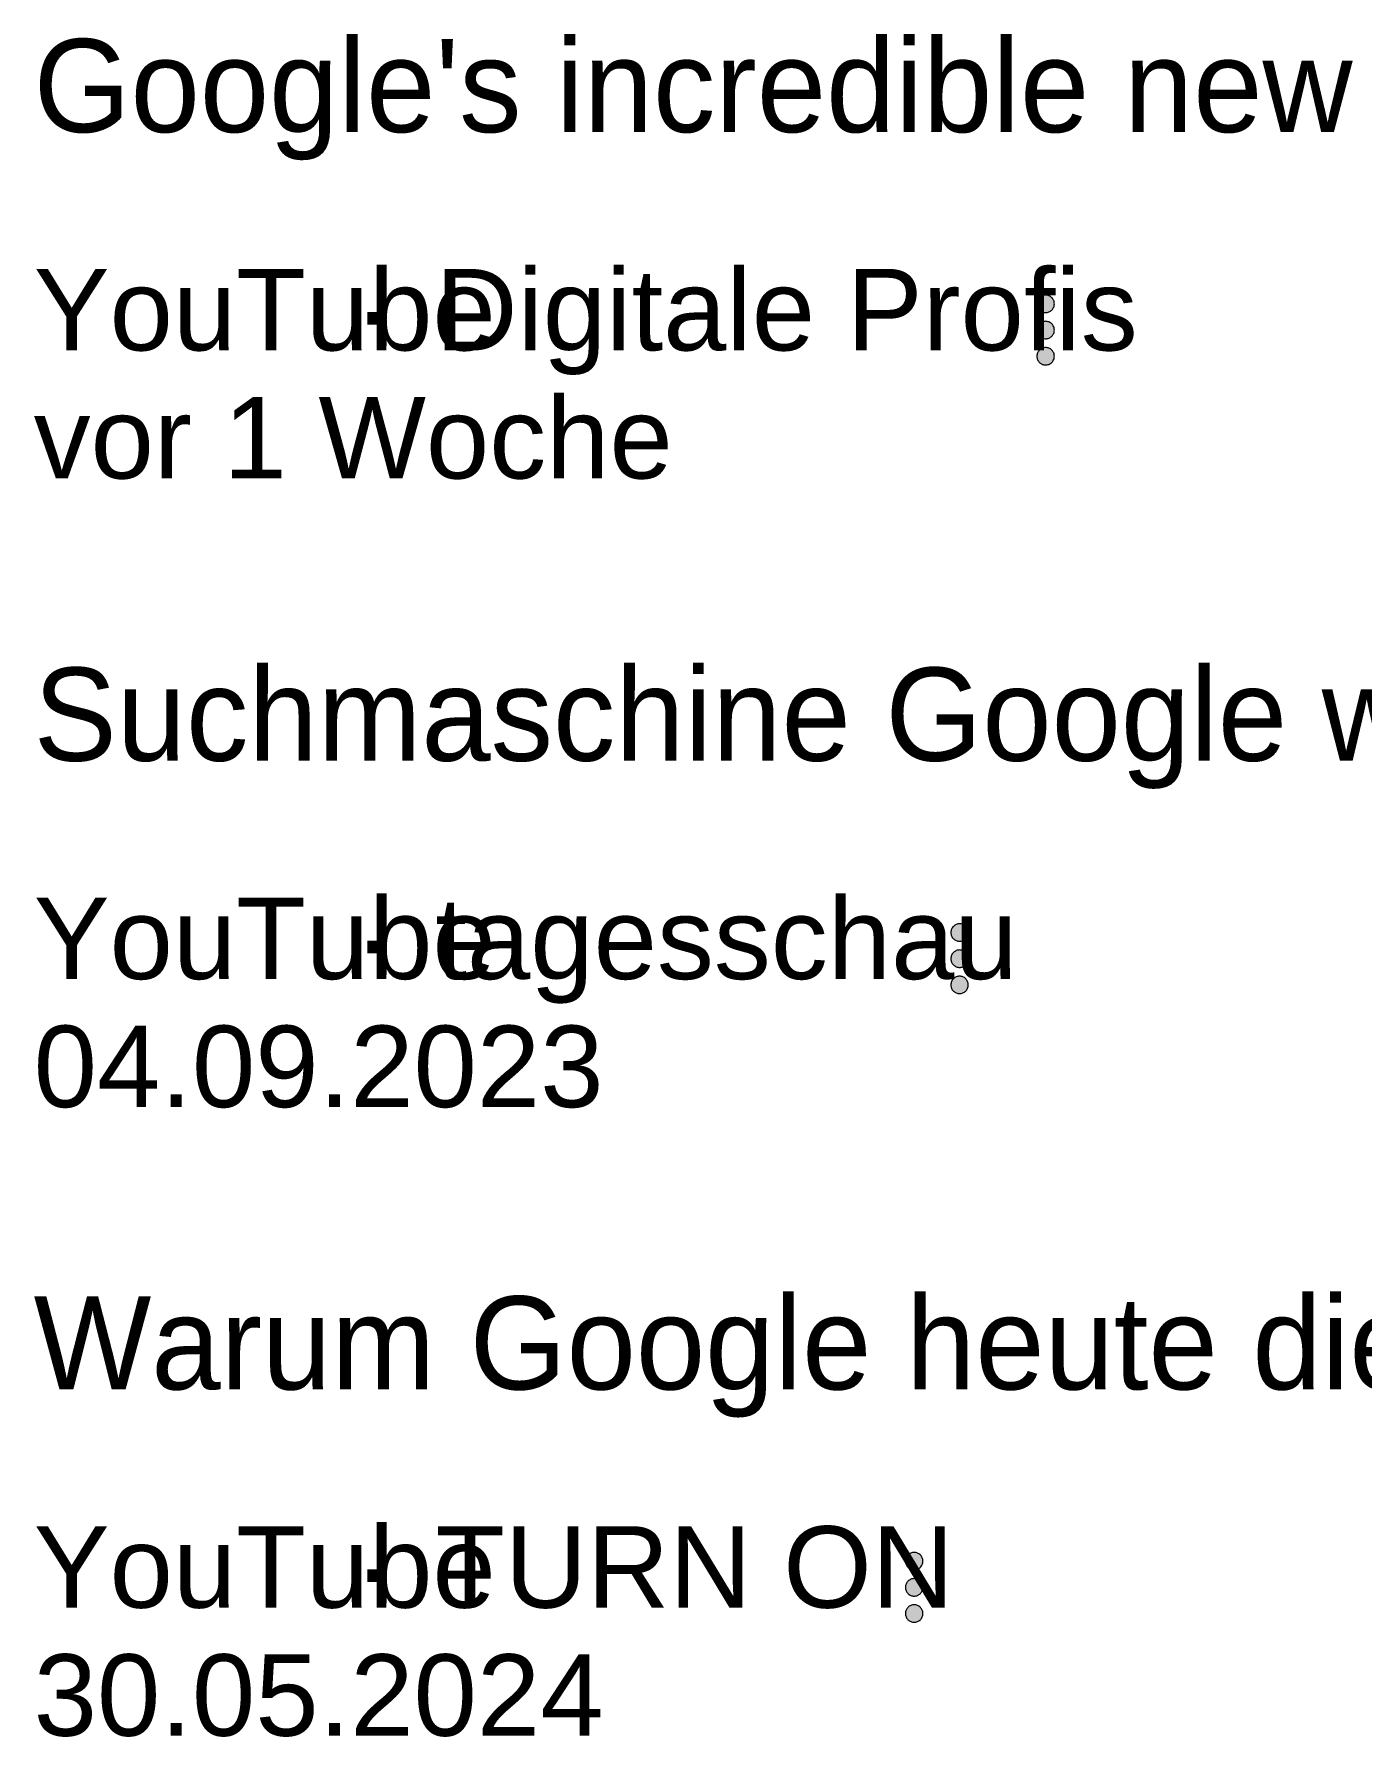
# Model space of a CAD drawing. Extents: x 0 to 1280, y 0 to 2486.
# Drawn here: x 258.1 to 486.1, y 968.9 to 1261.5 of the extents above; entities that cross this region are included whole.
import ezdxf

# ---------------------------------------------------------------- set-up
doc = ezdxf.new("R2010")
doc.units = 0
doc.layers.get('0').update_dxf_attribs({"lineweight": 0})
doc.styles.add('Arial', font='Arial.ttf')
doc.styles.add('Google Sans', font='Google Sans.ttf')

msp = doc.modelspace()

# ---------------------------------------------------------------- hatches: boundary and pattern name
at = {"true_color": 0x9aa0a6}
h = msp.add_hatch(color=256, dxfattribs=at)
h.dxf.hatch_style = 1
h.paths.add_polyline_path([(431.8, 1213.6), (431.95, 1213.61), (432.09, 1213.63), (432.24, 1213.66), (432.37, 1213.71), (432.51, 1213.78), (432.63, 1213.85), (432.75, 1213.94), (432.86, 1214.04), (432.96, 1214.15), (433.05, 1214.27), (433.12, 1214.39), (433.19, 1214.53), (433.24, 1214.66), (433.27, 1214.81), (433.29, 1214.95), (433.3, 1215.1), (433.29, 1215.25), (433.27, 1215.39), (433.24, 1215.54), (433.19, 1215.67), (433.12, 1215.81), (433.05, 1215.93), (432.96, 1216.05), (432.86, 1216.16), (432.75, 1216.26), (432.63, 1216.35), (432.51, 1216.42), (432.37, 1216.49), (432.24, 1216.54), (432.09, 1216.57), (431.95, 1216.59), (431.8, 1216.6), (431.65, 1216.59), (431.51, 1216.57), (431.36, 1216.54), (431.23, 1216.49), (431.09, 1216.42), (430.97, 1216.35), (430.85, 1216.26), (430.74, 1216.16), (430.64, 1216.05), (430.55, 1215.93), (430.48, 1215.81), (430.41, 1215.67), (430.36, 1215.54), (430.33, 1215.39), (430.31, 1215.25), (430.3, 1215.1), (430.31, 1214.95), (430.33, 1214.81), (430.36, 1214.66), (430.41, 1214.53), (430.48, 1214.39), (430.55, 1214.27), (430.64, 1214.15), (430.74, 1214.04), (430.85, 1213.94), (430.97, 1213.85), (431.09, 1213.78), (431.23, 1213.71), (431.36, 1213.66), (431.51, 1213.63), (431.65, 1213.61), (431.8, 1213.6)])
h.paths.add_polyline_path([(431.8, 1212.1), (431.65, 1212.09), (431.51, 1212.07), (431.36, 1212.04), (431.23, 1211.99), (431.09, 1211.92), (430.97, 1211.85), (430.85, 1211.76), (430.74, 1211.66), (430.64, 1211.55), (430.55, 1211.43), (430.48, 1211.31), (430.41, 1211.17), (430.36, 1211.04), (430.33, 1210.89), (430.31, 1210.75), (430.3, 1210.6), (430.31, 1210.45), (430.33, 1210.31), (430.36, 1210.16), (430.41, 1210.03), (430.48, 1209.89), (430.55, 1209.77), (430.64, 1209.65), (430.74, 1209.54), (430.85, 1209.44), (430.97, 1209.35), (431.09, 1209.28), (431.23, 1209.21), (431.36, 1209.16), (431.51, 1209.13), (431.65, 1209.11), (431.8, 1209.1), (431.95, 1209.11), (432.09, 1209.13), (432.24, 1209.16), (432.37, 1209.21), (432.51, 1209.28), (432.63, 1209.35), (432.75, 1209.44), (432.86, 1209.54), (432.96, 1209.65), (433.05, 1209.77), (433.12, 1209.89), (433.19, 1210.03), (433.24, 1210.16), (433.27, 1210.31), (433.29, 1210.45), (433.3, 1210.6), (433.29, 1210.75), (433.27, 1210.89), (433.24, 1211.04), (433.19, 1211.17), (433.12, 1211.31), (433.05, 1211.43), (432.96, 1211.55), (432.86, 1211.66), (432.75, 1211.76), (432.63, 1211.85), (432.51, 1211.92), (432.37, 1211.99), (432.24, 1212.04), (432.09, 1212.07), (431.95, 1212.09), (431.8, 1212.1)])
h.paths.add_polyline_path([(431.8, 1207.6), (431.65, 1207.59), (431.51, 1207.57), (431.36, 1207.54), (431.23, 1207.49), (431.09, 1207.42), (430.97, 1207.35), (430.85, 1207.26), (430.74, 1207.16), (430.64, 1207.05), (430.55, 1206.93), (430.48, 1206.81), (430.41, 1206.67), (430.36, 1206.54), (430.33, 1206.39), (430.31, 1206.25), (430.3, 1206.1), (430.31, 1205.95), (430.33, 1205.81), (430.36, 1205.66), (430.41, 1205.53), (430.48, 1205.39), (430.55, 1205.27), (430.64, 1205.15), (430.74, 1205.04), (430.85, 1204.94), (430.97, 1204.85), (431.09, 1204.78), (431.23, 1204.71), (431.36, 1204.66), (431.51, 1204.63), (431.65, 1204.61), (431.8, 1204.6), (431.95, 1204.61), (432.09, 1204.63), (432.24, 1204.66), (432.37, 1204.71), (432.51, 1204.78), (432.63, 1204.85), (432.75, 1204.94), (432.86, 1205.04), (432.96, 1205.15), (433.05, 1205.27), (433.12, 1205.39), (433.19, 1205.53), (433.24, 1205.66), (433.27, 1205.81), (433.29, 1205.95), (433.3, 1206.1), (433.29, 1206.25), (433.27, 1206.39), (433.24, 1206.54), (433.19, 1206.67), (433.12, 1206.81), (433.05, 1206.93), (432.96, 1207.05), (432.86, 1207.16), (432.75, 1207.26), (432.63, 1207.35), (432.51, 1207.42), (432.37, 1207.49), (432.24, 1207.54), (432.09, 1207.57), (431.95, 1207.59), (431.8, 1207.6)])
h = msp.add_hatch(color=256, dxfattribs=at)
h.dxf.hatch_style = 1
h.paths.add_polyline_path([(417.02, 1105.6), (417.16, 1105.61), (417.31, 1105.63), (417.45, 1105.66), (417.59, 1105.71), (417.72, 1105.78), (417.85, 1105.85), (417.97, 1105.94), (418.08, 1106.04), (418.17, 1106.15), (418.26, 1106.27), (418.34, 1106.39), (418.4, 1106.53), (418.45, 1106.66), (418.49, 1106.81), (418.51, 1106.95), (418.52, 1107.1), (418.51, 1107.25), (418.49, 1107.39), (418.45, 1107.54), (418.4, 1107.67), (418.34, 1107.81), (418.26, 1107.93), (418.17, 1108.05), (418.08, 1108.16), (417.97, 1108.26), (417.85, 1108.35), (417.72, 1108.42), (417.59, 1108.49), (417.45, 1108.54), (417.31, 1108.57), (417.16, 1108.59), (417.02, 1108.6), (416.87, 1108.59), (416.72, 1108.57), (416.58, 1108.54), (416.44, 1108.49), (416.31, 1108.42), (416.18, 1108.35), (416.07, 1108.26), (415.96, 1108.16), (415.86, 1108.05), (415.77, 1107.93), (415.69, 1107.81), (415.63, 1107.67), (415.58, 1107.54), (415.55, 1107.39), (415.52, 1107.25), (415.52, 1107.1), (415.52, 1106.95), (415.55, 1106.81), (415.58, 1106.66), (415.63, 1106.53), (415.69, 1106.39), (415.77, 1106.27), (415.86, 1106.15), (415.96, 1106.04), (416.07, 1105.94), (416.18, 1105.85), (416.31, 1105.78), (416.44, 1105.71), (416.58, 1105.66), (416.72, 1105.63), (416.87, 1105.61), (417.02, 1105.6)])
h.paths.add_polyline_path([(417.02, 1104.1), (416.87, 1104.09), (416.72, 1104.07), (416.58, 1104.04), (416.44, 1103.99), (416.31, 1103.92), (416.18, 1103.85), (416.07, 1103.76), (415.96, 1103.66), (415.86, 1103.55), (415.77, 1103.43), (415.69, 1103.31), (415.63, 1103.17), (415.58, 1103.04), (415.55, 1102.89), (415.52, 1102.75), (415.52, 1102.6), (415.52, 1102.45), (415.55, 1102.31), (415.58, 1102.16), (415.63, 1102.03), (415.69, 1101.89), (415.77, 1101.77), (415.86, 1101.65), (415.96, 1101.54), (416.07, 1101.44), (416.18, 1101.35), (416.31, 1101.28), (416.44, 1101.21), (416.58, 1101.16), (416.72, 1101.13), (416.87, 1101.11), (417.02, 1101.1), (417.16, 1101.11), (417.31, 1101.13), (417.45, 1101.16), (417.59, 1101.21), (417.72, 1101.28), (417.85, 1101.35), (417.97, 1101.44), (418.08, 1101.54), (418.17, 1101.65), (418.26, 1101.77), (418.34, 1101.89), (418.4, 1102.03), (418.45, 1102.16), (418.49, 1102.31), (418.51, 1102.45), (418.52, 1102.6), (418.51, 1102.75), (418.49, 1102.89), (418.45, 1103.04), (418.4, 1103.17), (418.34, 1103.31), (418.26, 1103.43), (418.17, 1103.55), (418.08, 1103.66), (417.97, 1103.76), (417.85, 1103.85), (417.72, 1103.92), (417.59, 1103.99), (417.45, 1104.04), (417.31, 1104.07), (417.16, 1104.09), (417.02, 1104.1)])
h.paths.add_polyline_path([(417.02, 1099.6), (416.87, 1099.59), (416.72, 1099.57), (416.58, 1099.54), (416.44, 1099.49), (416.31, 1099.42), (416.18, 1099.35), (416.07, 1099.26), (415.96, 1099.16), (415.86, 1099.05), (415.77, 1098.93), (415.69, 1098.81), (415.63, 1098.67), (415.58, 1098.54), (415.55, 1098.39), (415.52, 1098.25), (415.52, 1098.1), (415.52, 1097.95), (415.55, 1097.81), (415.58, 1097.66), (415.63, 1097.53), (415.69, 1097.39), (415.77, 1097.27), (415.86, 1097.15), (415.96, 1097.04), (416.07, 1096.94), (416.18, 1096.85), (416.31, 1096.78), (416.44, 1096.71), (416.58, 1096.66), (416.72, 1096.63), (416.87, 1096.61), (417.02, 1096.6), (417.16, 1096.61), (417.31, 1096.63), (417.45, 1096.66), (417.59, 1096.71), (417.72, 1096.78), (417.85, 1096.85), (417.97, 1096.94), (418.08, 1097.04), (418.17, 1097.15), (418.26, 1097.27), (418.34, 1097.39), (418.4, 1097.53), (418.45, 1097.66), (418.49, 1097.81), (418.51, 1097.95), (418.52, 1098.1), (418.51, 1098.25), (418.49, 1098.39), (418.45, 1098.54), (418.4, 1098.67), (418.34, 1098.81), (418.26, 1098.93), (418.17, 1099.05), (418.08, 1099.16), (417.97, 1099.26), (417.85, 1099.35), (417.72, 1099.42), (417.59, 1099.49), (417.45, 1099.54), (417.31, 1099.57), (417.16, 1099.59), (417.02, 1099.6)])
h = msp.add_hatch(color=256, dxfattribs=at)
h.dxf.hatch_style = 1
h.paths.add_polyline_path([(409.22, 997.6), (409.36, 997.61), (409.51, 997.63), (409.65, 997.66), (409.79, 997.71), (409.92, 997.78), (410.05, 997.85), (410.17, 997.94), (410.28, 998.04), (410.37, 998.15), (410.46, 998.27), (410.54, 998.39), (410.6, 998.53), (410.65, 998.66), (410.69, 998.81), (410.71, 998.95), (410.72, 999.1), (410.71, 999.25), (410.69, 999.39), (410.65, 999.54), (410.6, 999.67), (410.54, 999.81), (410.46, 999.93), (410.37, 1000.05), (410.28, 1000.16), (410.17, 1000.26), (410.05, 1000.35), (409.92, 1000.42), (409.79, 1000.49), (409.65, 1000.54), (409.51, 1000.57), (409.36, 1000.59), (409.22, 1000.6), (409.07, 1000.59), (408.92, 1000.57), (408.78, 1000.54), (408.64, 1000.49), (408.51, 1000.42), (408.38, 1000.35), (408.27, 1000.26), (408.16, 1000.16), (408.06, 1000.05), (407.97, 999.93), (407.89, 999.81), (407.83, 999.67), (407.78, 999.54), (407.75, 999.39), (407.72, 999.25), (407.72, 999.1), (407.72, 998.95), (407.75, 998.81), (407.78, 998.66), (407.83, 998.53), (407.89, 998.39), (407.97, 998.27), (408.06, 998.15), (408.16, 998.04), (408.27, 997.94), (408.38, 997.85), (408.51, 997.78), (408.64, 997.71), (408.78, 997.66), (408.92, 997.63), (409.07, 997.61), (409.22, 997.6)])
h.paths.add_polyline_path([(409.22, 996.1), (409.07, 996.09), (408.92, 996.07), (408.78, 996.04), (408.64, 995.99), (408.51, 995.92), (408.38, 995.85), (408.27, 995.76), (408.16, 995.66), (408.06, 995.55), (407.97, 995.43), (407.89, 995.31), (407.83, 995.17), (407.78, 995.04), (407.75, 994.89), (407.72, 994.75), (407.72, 994.6), (407.72, 994.45), (407.75, 994.31), (407.78, 994.16), (407.83, 994.03), (407.89, 993.89), (407.97, 993.77), (408.06, 993.65), (408.16, 993.54), (408.27, 993.44), (408.38, 993.35), (408.51, 993.28), (408.64, 993.21), (408.78, 993.16), (408.92, 993.13), (409.07, 993.11), (409.22, 993.1), (409.36, 993.11), (409.51, 993.13), (409.65, 993.16), (409.79, 993.21), (409.92, 993.28), (410.05, 993.35), (410.17, 993.44), (410.28, 993.54), (410.37, 993.65), (410.46, 993.77), (410.54, 993.89), (410.6, 994.03), (410.65, 994.16), (410.69, 994.31), (410.71, 994.45), (410.72, 994.6), (410.71, 994.75), (410.69, 994.89), (410.65, 995.04), (410.6, 995.17), (410.54, 995.31), (410.46, 995.43), (410.37, 995.55), (410.28, 995.66), (410.17, 995.76), (410.05, 995.85), (409.92, 995.92), (409.79, 995.99), (409.65, 996.04), (409.51, 996.07), (409.36, 996.09), (409.22, 996.1)])
h.paths.add_polyline_path([(409.22, 991.6), (409.07, 991.59), (408.92, 991.57), (408.78, 991.54), (408.64, 991.49), (408.51, 991.42), (408.38, 991.35), (408.27, 991.26), (408.16, 991.16), (408.06, 991.05), (407.97, 990.93), (407.89, 990.81), (407.83, 990.67), (407.78, 990.54), (407.75, 990.39), (407.72, 990.25), (407.72, 990.1), (407.72, 989.95), (407.75, 989.81), (407.78, 989.66), (407.83, 989.53), (407.89, 989.39), (407.97, 989.27), (408.06, 989.15), (408.16, 989.04), (408.27, 988.94), (408.38, 988.85), (408.51, 988.78), (408.64, 988.71), (408.78, 988.66), (408.92, 988.63), (409.07, 988.61), (409.22, 988.6), (409.36, 988.61), (409.51, 988.63), (409.65, 988.66), (409.79, 988.71), (409.92, 988.78), (410.05, 988.85), (410.17, 988.94), (410.28, 989.04), (410.37, 989.15), (410.46, 989.27), (410.54, 989.39), (410.6, 989.53), (410.65, 989.66), (410.69, 989.81), (410.71, 989.95), (410.72, 990.1), (410.71, 990.25), (410.69, 990.39), (410.65, 990.54), (410.6, 990.67), (410.54, 990.81), (410.46, 990.93), (410.37, 991.05), (410.28, 991.16), (410.17, 991.26), (410.05, 991.35), (409.92, 991.42), (409.79, 991.49), (409.65, 991.54), (409.51, 991.57), (409.36, 991.59), (409.22, 991.6)])

# ---------------------------------------------------------------- linework, layer by layer
for points in [[(431.8, 1213.6), (431.95, 1213.61), (432.09, 1213.63), (432.24, 1213.66), (432.37, 1213.71), (432.51, 1213.78), (432.63, 1213.85), (432.75, 1213.94), (432.86, 1214.04), (432.96, 1214.15), (433.05, 1214.27), (433.12, 1214.39), (433.19, 1214.53), (433.24, 1214.66), (433.27, 1214.81), (433.29, 1214.95), (433.3, 1215.1), (433.29, 1215.25), (433.27, 1215.39), (433.24, 1215.54), (433.19, 1215.67), (433.12, 1215.81), (433.05, 1215.93), (432.96, 1216.05), (432.86, 1216.16), (432.75, 1216.26), (432.63, 1216.35), (432.51, 1216.42), (432.37, 1216.49), (432.24, 1216.54), (432.09, 1216.57), (431.95, 1216.59), (431.8, 1216.6), (431.65, 1216.59), (431.51, 1216.57), (431.36, 1216.54), (431.23, 1216.49), (431.09, 1216.42), (430.97, 1216.35), (430.85, 1216.26), (430.74, 1216.16), (430.64, 1216.05), (430.55, 1215.93), (430.48, 1215.81), (430.41, 1215.67), (430.36, 1215.54), (430.33, 1215.39), (430.31, 1215.25), (430.3, 1215.1), (430.31, 1214.95), (430.33, 1214.81), (430.36, 1214.66), (430.41, 1214.53), (430.48, 1214.39), (430.55, 1214.27), (430.64, 1214.15), (430.74, 1214.04), (430.85, 1213.94), (430.97, 1213.85), (431.09, 1213.78), (431.23, 1213.71), (431.36, 1213.66), (431.51, 1213.63), (431.65, 1213.61), (431.8, 1213.6), (431.8, 1213.6)], [(431.8, 1212.1), (431.65, 1212.09), (431.51, 1212.07), (431.36, 1212.04), (431.23, 1211.99), (431.09, 1211.92), (430.97, 1211.85), (430.85, 1211.76), (430.74, 1211.66), (430.64, 1211.55), (430.55, 1211.43), (430.48, 1211.31), (430.41, 1211.17), (430.36, 1211.04), (430.33, 1210.89), (430.31, 1210.75), (430.3, 1210.6), (430.31, 1210.45), (430.33, 1210.31), (430.36, 1210.16), (430.41, 1210.03), (430.48, 1209.89), (430.55, 1209.77), (430.64, 1209.65), (430.74, 1209.54), (430.85, 1209.44), (430.97, 1209.35), (431.09, 1209.28), (431.23, 1209.21), (431.36, 1209.16), (431.51, 1209.13), (431.65, 1209.11), (431.8, 1209.1), (431.95, 1209.11), (432.09, 1209.13), (432.24, 1209.16), (432.37, 1209.21), (432.51, 1209.28), (432.63, 1209.35), (432.75, 1209.44), (432.86, 1209.54), (432.96, 1209.65), (433.05, 1209.77), (433.12, 1209.89), (433.19, 1210.03), (433.24, 1210.16), (433.27, 1210.31), (433.29, 1210.45), (433.3, 1210.6), (433.29, 1210.75), (433.27, 1210.89), (433.24, 1211.04), (433.19, 1211.17), (433.12, 1211.31), (433.05, 1211.43), (432.96, 1211.55), (432.86, 1211.66), (432.75, 1211.76), (432.63, 1211.85), (432.51, 1211.92), (432.37, 1211.99), (432.24, 1212.04), (432.09, 1212.07), (431.95, 1212.09), (431.8, 1212.1), (431.8, 1212.1)], [(431.8, 1207.6), (431.65, 1207.59), (431.51, 1207.57), (431.36, 1207.54), (431.23, 1207.49), (431.09, 1207.42), (430.97, 1207.35), (430.85, 1207.26), (430.74, 1207.16), (430.64, 1207.05), (430.55, 1206.93), (430.48, 1206.81), (430.41, 1206.67), (430.36, 1206.54), (430.33, 1206.39), (430.31, 1206.25), (430.3, 1206.1), (430.31, 1205.95), (430.33, 1205.81), (430.36, 1205.66), (430.41, 1205.53), (430.48, 1205.39), (430.55, 1205.27), (430.64, 1205.15), (430.74, 1205.04), (430.85, 1204.94), (430.97, 1204.85), (431.09, 1204.78), (431.23, 1204.71), (431.36, 1204.66), (431.51, 1204.63), (431.65, 1204.61), (431.8, 1204.6), (431.95, 1204.61), (432.09, 1204.63), (432.24, 1204.66), (432.37, 1204.71), (432.51, 1204.78), (432.63, 1204.85), (432.75, 1204.94), (432.86, 1205.04), (432.96, 1205.15), (433.05, 1205.27), (433.12, 1205.39), (433.19, 1205.53), (433.24, 1205.66), (433.27, 1205.81), (433.29, 1205.95), (433.3, 1206.1), (433.29, 1206.25), (433.27, 1206.39), (433.24, 1206.54), (433.19, 1206.67), (433.12, 1206.81), (433.05, 1206.93), (432.96, 1207.05), (432.86, 1207.16), (432.75, 1207.26), (432.63, 1207.35), (432.51, 1207.42), (432.37, 1207.49), (432.24, 1207.54), (432.09, 1207.57), (431.95, 1207.59), (431.8, 1207.6), (431.8, 1207.6)], [(417.02, 1105.6), (417.16, 1105.61), (417.31, 1105.63), (417.45, 1105.66), (417.59, 1105.71), (417.72, 1105.78), (417.85, 1105.85), (417.97, 1105.94), (418.08, 1106.04), (418.17, 1106.15), (418.26, 1106.27), (418.34, 1106.39), (418.4, 1106.53), (418.45, 1106.66), (418.49, 1106.81), (418.51, 1106.95), (418.52, 1107.1), (418.51, 1107.25), (418.49, 1107.39), (418.45, 1107.54), (418.4, 1107.67), (418.34, 1107.81), (418.26, 1107.93), (418.17, 1108.05), (418.08, 1108.16), (417.97, 1108.26), (417.85, 1108.35), (417.72, 1108.42), (417.59, 1108.49), (417.45, 1108.54), (417.31, 1108.57), (417.16, 1108.59), (417.02, 1108.6), (416.87, 1108.59), (416.72, 1108.57), (416.58, 1108.54), (416.44, 1108.49), (416.31, 1108.42), (416.18, 1108.35), (416.07, 1108.26), (415.96, 1108.16), (415.86, 1108.05), (415.77, 1107.93), (415.69, 1107.81), (415.63, 1107.67), (415.58, 1107.54), (415.55, 1107.39), (415.52, 1107.25), (415.52, 1107.1), (415.52, 1106.95), (415.55, 1106.81), (415.58, 1106.66), (415.63, 1106.53), (415.69, 1106.39), (415.77, 1106.27), (415.86, 1106.15), (415.96, 1106.04), (416.07, 1105.94), (416.18, 1105.85), (416.31, 1105.78), (416.44, 1105.71), (416.58, 1105.66), (416.72, 1105.63), (416.87, 1105.61), (417.02, 1105.6), (417.02, 1105.6)], [(417.02, 1104.1), (416.87, 1104.09), (416.72, 1104.07), (416.58, 1104.04), (416.44, 1103.99), (416.31, 1103.92), (416.18, 1103.85), (416.07, 1103.76), (415.96, 1103.66), (415.86, 1103.55), (415.77, 1103.43), (415.69, 1103.31), (415.63, 1103.17), (415.58, 1103.04), (415.55, 1102.89), (415.52, 1102.75), (415.52, 1102.6), (415.52, 1102.45), (415.55, 1102.31), (415.58, 1102.16), (415.63, 1102.03), (415.69, 1101.89), (415.77, 1101.77), (415.86, 1101.65), (415.96, 1101.54), (416.07, 1101.44), (416.18, 1101.35), (416.31, 1101.28), (416.44, 1101.21), (416.58, 1101.16), (416.72, 1101.13), (416.87, 1101.11), (417.02, 1101.1), (417.16, 1101.11), (417.31, 1101.13), (417.45, 1101.16), (417.59, 1101.21), (417.72, 1101.28), (417.85, 1101.35), (417.97, 1101.44), (418.08, 1101.54), (418.17, 1101.65), (418.26, 1101.77), (418.34, 1101.89), (418.4, 1102.03), (418.45, 1102.16), (418.49, 1102.31), (418.51, 1102.45), (418.52, 1102.6), (418.51, 1102.75), (418.49, 1102.89), (418.45, 1103.04), (418.4, 1103.17), (418.34, 1103.31), (418.26, 1103.43), (418.17, 1103.55), (418.08, 1103.66), (417.97, 1103.76), (417.85, 1103.85), (417.72, 1103.92), (417.59, 1103.99), (417.45, 1104.04), (417.31, 1104.07), (417.16, 1104.09), (417.02, 1104.1), (417.02, 1104.1)], [(417.02, 1099.6), (416.87, 1099.59), (416.72, 1099.57), (416.58, 1099.54), (416.44, 1099.49), (416.31, 1099.42), (416.18, 1099.35), (416.07, 1099.26), (415.96, 1099.16), (415.86, 1099.05), (415.77, 1098.93), (415.69, 1098.81), (415.63, 1098.67), (415.58, 1098.54), (415.55, 1098.39), (415.52, 1098.25), (415.52, 1098.1), (415.52, 1097.95), (415.55, 1097.81), (415.58, 1097.66), (415.63, 1097.53), (415.69, 1097.39), (415.77, 1097.27), (415.86, 1097.15), (415.96, 1097.04), (416.07, 1096.94), (416.18, 1096.85), (416.31, 1096.78), (416.44, 1096.71), (416.58, 1096.66), (416.72, 1096.63), (416.87, 1096.61), (417.02, 1096.6), (417.16, 1096.61), (417.31, 1096.63), (417.45, 1096.66), (417.59, 1096.71), (417.72, 1096.78), (417.85, 1096.85), (417.97, 1096.94), (418.08, 1097.04), (418.17, 1097.15), (418.26, 1097.27), (418.34, 1097.39), (418.4, 1097.53), (418.45, 1097.66), (418.49, 1097.81), (418.51, 1097.95), (418.52, 1098.1), (418.51, 1098.25), (418.49, 1098.39), (418.45, 1098.54), (418.4, 1098.67), (418.34, 1098.81), (418.26, 1098.93), (418.17, 1099.05), (418.08, 1099.16), (417.97, 1099.26), (417.85, 1099.35), (417.72, 1099.42), (417.59, 1099.49), (417.45, 1099.54), (417.31, 1099.57), (417.16, 1099.59), (417.02, 1099.6), (417.02, 1099.6)], [(409.22, 997.6), (409.36, 997.61), (409.51, 997.63), (409.65, 997.66), (409.79, 997.71), (409.92, 997.78), (410.05, 997.85), (410.17, 997.94), (410.28, 998.04), (410.37, 998.15), (410.46, 998.27), (410.54, 998.39), (410.6, 998.53), (410.65, 998.66), (410.69, 998.81), (410.71, 998.95), (410.72, 999.1), (410.71, 999.25), (410.69, 999.39), (410.65, 999.54), (410.6, 999.67), (410.54, 999.81), (410.46, 999.93), (410.37, 1000.05), (410.28, 1000.16), (410.17, 1000.26), (410.05, 1000.35), (409.92, 1000.42), (409.79, 1000.49), (409.65, 1000.54), (409.51, 1000.57), (409.36, 1000.59), (409.22, 1000.6), (409.07, 1000.59), (408.92, 1000.57), (408.78, 1000.54), (408.64, 1000.49), (408.51, 1000.42), (408.38, 1000.35), (408.27, 1000.26), (408.16, 1000.16), (408.06, 1000.05), (407.97, 999.93), (407.89, 999.81), (407.83, 999.67), (407.78, 999.54), (407.75, 999.39), (407.72, 999.25), (407.72, 999.1), (407.72, 998.95), (407.75, 998.81), (407.78, 998.66), (407.83, 998.53), (407.89, 998.39), (407.97, 998.27), (408.06, 998.15), (408.16, 998.04), (408.27, 997.94), (408.38, 997.85), (408.51, 997.78), (408.64, 997.71), (408.78, 997.66), (408.92, 997.63), (409.07, 997.61), (409.22, 997.6), (409.22, 997.6)], [(409.22, 996.1), (409.07, 996.09), (408.92, 996.07), (408.78, 996.04), (408.64, 995.99), (408.51, 995.92), (408.38, 995.85), (408.27, 995.76), (408.16, 995.66), (408.06, 995.55), (407.97, 995.43), (407.89, 995.31), (407.83, 995.17), (407.78, 995.04), (407.75, 994.89), (407.72, 994.75), (407.72, 994.6), (407.72, 994.45), (407.75, 994.31), (407.78, 994.16), (407.83, 994.03), (407.89, 993.89), (407.97, 993.77), (408.06, 993.65), (408.16, 993.54), (408.27, 993.44), (408.38, 993.35), (408.51, 993.28), (408.64, 993.21), (408.78, 993.16), (408.92, 993.13), (409.07, 993.11), (409.22, 993.1), (409.36, 993.11), (409.51, 993.13), (409.65, 993.16), (409.79, 993.21), (409.92, 993.28), (410.05, 993.35), (410.17, 993.44), (410.28, 993.54), (410.37, 993.65), (410.46, 993.77), (410.54, 993.89), (410.6, 994.03), (410.65, 994.16), (410.69, 994.31), (410.71, 994.45), (410.72, 994.6), (410.71, 994.75), (410.69, 994.89), (410.65, 995.04), (410.6, 995.17), (410.54, 995.31), (410.46, 995.43), (410.37, 995.55), (410.28, 995.66), (410.17, 995.76), (410.05, 995.85), (409.92, 995.92), (409.79, 995.99), (409.65, 996.04), (409.51, 996.07), (409.36, 996.09), (409.22, 996.1), (409.22, 996.1)], [(409.22, 991.6), (409.07, 991.59), (408.92, 991.57), (408.78, 991.54), (408.64, 991.49), (408.51, 991.42), (408.38, 991.35), (408.27, 991.26), (408.16, 991.16), (408.06, 991.05), (407.97, 990.93), (407.89, 990.81), (407.83, 990.67), (407.78, 990.54), (407.75, 990.39), (407.72, 990.25), (407.72, 990.1), (407.72, 989.95), (407.75, 989.81), (407.78, 989.66), (407.83, 989.53), (407.89, 989.39), (407.97, 989.27), (408.06, 989.15), (408.16, 989.04), (408.27, 988.94), (408.38, 988.85), (408.51, 988.78), (408.64, 988.71), (408.78, 988.66), (408.92, 988.63), (409.07, 988.61), (409.22, 988.6), (409.36, 988.61), (409.51, 988.63), (409.65, 988.66), (409.79, 988.71), (409.92, 988.78), (410.05, 988.85), (410.17, 988.94), (410.28, 989.04), (410.37, 989.15), (410.46, 989.27), (410.54, 989.39), (410.6, 989.53), (410.65, 989.66), (410.69, 989.81), (410.71, 989.95), (410.72, 990.1), (410.71, 990.25), (410.69, 990.39), (410.65, 990.54), (410.6, 990.67), (410.54, 990.81), (410.46, 990.93), (410.37, 991.05), (410.28, 991.16), (410.17, 991.26), (410.05, 991.35), (409.92, 991.42), (409.79, 991.49), (409.65, 991.54), (409.51, 991.57), (409.36, 991.59), (409.22, 991.6), (409.22, 991.6)]]:
    msp.add_lwpolyline(points, dxfattribs=at)

# ---------------------------------------------------------------- texts
at = {"true_color": 0x99c3ff, "style": 'Google Sans'}
for s, p in [("Google's incredible new AI app: Google Search Live is the AI ...", (258, 1244.6)), ('Suchmaschine Google wird 25 Jahre alt', (258, 1136.6)), ('Warum Google heute die Welt beherrscht', (258, 1028.6))]:
    msp.add_text(s, height=16, dxfattribs=at).set_placement(p)
at = {"true_color": 0x9e9e9e, "style": 'Arial'}
for s, p in [('YouTube', (258, 1207.1)), (' Digitale Profis', (321.55, 1207.1)), ('·', (313, 1207.1)), ('vor 1 Woche', (258, 1185.1)), ('YouTube', (258, 1099.1)), (' tagesschau', (321.55, 1099.1)), ('·', (313, 1099.1)), ('04.09.2023', (258, 1077.1)), ('YouTube', (258, 991.1)), (' TURN ON', (321.55, 991.1)), ('·', (313, 991.1)), ('30.05.2024', (258, 969.1))]:
    msp.add_text(s, height=14, dxfattribs=at).set_placement(p)

doc.saveas('drawing.dxf')
